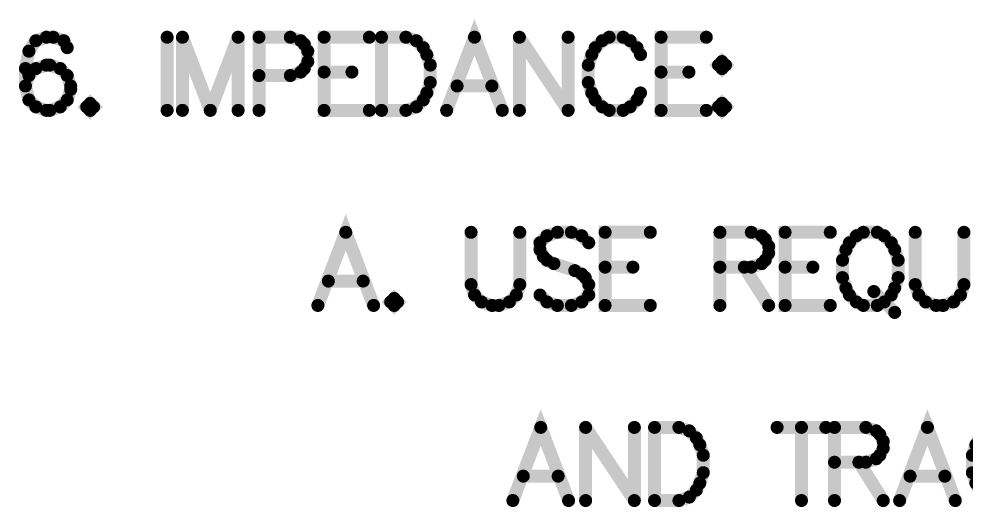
# Model space of a CAD drawing. Extents: x -9.8 to 23.3, y -7.1 to 14.3.
# Drawn here: x -6.209 to -5.481, y 5.685 to 6.06 of the extents above; entities that cross this region are included whole.
import ezdxf

# ---------------------------------------------------------------- set-up
doc = ezdxf.new("R2010")
doc.units = 0
doc.layers.add('2D_LINE_00', color=1, linetype='CONTINUOUS')

# ---------------------------------------------------------------- blocks, each defined once
blk = doc.blocks.new('SMOOTH_0$01')
at = {"const_width": 0.005}
blk.add_lwpolyline([(-0.0025, 0, 1), (0.0025, 0, 1)], format="xyb", close=True, dxfattribs=at)
blk = doc.blocks.new('DRAWING_980')
at = {"layer": '2D_LINE_00', "const_width": 0.01}
blk.add_lwpolyline([(0, 0), (-0.02143, 0.05624), (-0.04285, 0)], dxfattribs=at)
at = {"layer": '2D_LINE_00'}
for p in [(-0.02143, 0.05624), (-0.04285, 0), (0, 0)]:
    blk.add_blockref('SMOOTH_0$01', p, dxfattribs=at)
blk = doc.blocks.new('DRAWING_981')
at = {"layer": '2D_LINE_00', "const_width": 0.01}
blk.add_lwpolyline([(0, 0), (0.02678, 0)], dxfattribs=at)
at = {"layer": '2D_LINE_00'}
for p in [(0, 0), (0.02678, 0)]:
    blk.add_blockref('SMOOTH_0$01', p, dxfattribs=at)
blk = doc.blocks.new('DRAWING_982')
at = {"layer": '2D_LINE_00', "const_width": 0.01}
blk.add_lwpolyline([(0, 0), (0, -0.05624)], dxfattribs=at)
at = {"layer": '2D_LINE_00'}
for p in [(0, 0), (0, -0.05624)]:
    blk.add_blockref('SMOOTH_0$01', p, dxfattribs=at)
blk = doc.blocks.new('DRAWING_983')
at = {"layer": '2D_LINE_00', "const_width": 0.01}
blk.add_lwpolyline([(0, 0), (0.03749, -0.05624)], dxfattribs=at)
at = {"layer": '2D_LINE_00'}
for p in [(0, 0), (0.03749, -0.05624)]:
    blk.add_blockref('SMOOTH_0$01', p, dxfattribs=at)
blk = doc.blocks.new('DRAWING_984')
at = {"layer": '2D_LINE_00', "const_width": 0.01}
blk.add_lwpolyline([(0, 0), (0, -0.05624)], dxfattribs=at)
at = {"layer": '2D_LINE_00'}
for p in [(0, 0), (0, -0.05624)]:
    blk.add_blockref('SMOOTH_0$01', p, dxfattribs=at)
blk = doc.blocks.new('DRAWING_985')
at = {"layer": '2D_LINE_00', "const_width": 0.01}
blk.add_lwpolyline([(0, 0), (0, -0.05624)], dxfattribs=at)
at = {"layer": '2D_LINE_00'}
for p in [(0, 0), (0, -0.05624)]:
    blk.add_blockref('SMOOTH_0$01', p, dxfattribs=at)
blk = doc.blocks.new('DRAWING_986')
at = {"layer": '2D_LINE_00', "const_width": 0.01}
blk.add_lwpolyline([(0, 0), (0.01874, 0), (0.02677, -0.00268), (0.03213, -0.00804), (0.03481, -0.01339), (0.03749, -0.02143), (0.03749, -0.03482), (0.03481, -0.04285), (0.03213, -0.04821), (0.02677, -0.05356), (0.01874, -0.05624), (0, -0.05624)], dxfattribs=at)
at = {"layer": '2D_LINE_00'}
for p in [(0, 0), (0.01874, 0), (0.02677, -0.00268), (0.03213, -0.00804), (0.03481, -0.01339), (0.03749, -0.02143), (0.03749, -0.03482), (0.03213, -0.04821), (0.03481, -0.04285), (0.02677, -0.05356), (0, -0.05624), (0.01874, -0.05624)]:
    blk.add_blockref('SMOOTH_0$01', p, dxfattribs=at)
blk = doc.blocks.new('DRAWING_987')
at = {"layer": '2D_LINE_00', "const_width": 0.01}
blk.add_lwpolyline([(0, 0), (0, -0.05624)], dxfattribs=at)
at = {"layer": '2D_LINE_00'}
for p in [(0, 0), (0, -0.05624)]:
    blk.add_blockref('SMOOTH_0$01', p, dxfattribs=at)
blk = doc.blocks.new('DRAWING_988')
at = {"layer": '2D_LINE_00', "const_width": 0.01}
blk.add_lwpolyline([(0, 0), (0.03749, 0)], dxfattribs=at)
at = {"layer": '2D_LINE_00'}
for p in [(0, 0), (0.03749, 0)]:
    blk.add_blockref('SMOOTH_0$01', p, dxfattribs=at)
blk = doc.blocks.new('DRAWING_989')
at = {"layer": '2D_LINE_00', "const_width": 0.01}
blk.add_lwpolyline([(0, 0), (0, -0.05624)], dxfattribs=at)
at = {"layer": '2D_LINE_00'}
for p in [(0, 0), (0, -0.05624)]:
    blk.add_blockref('SMOOTH_0$01', p, dxfattribs=at)
blk = doc.blocks.new('DRAWING_990')
at = {"layer": '2D_LINE_00', "const_width": 0.01}
blk.add_lwpolyline([(0, 0), (0.0241, 0), (0.03213, -0.00268), (0.03481, -0.00536), (0.03749, -0.01071), (0.03749, -0.01607), (0.03481, -0.02143), (0.03213, -0.0241), (0.0241, -0.02678), (0, -0.02678)], dxfattribs=at)
at = {"layer": '2D_LINE_00'}
for p in [(0, 0), (0.0241, 0), (0.03213, -0.00268), (0.03481, -0.00536), (0.03749, -0.01071), (0.03749, -0.01607), (0, -0.02678), (0.0241, -0.02678), (0.03213, -0.0241), (0.03481, -0.02143)]:
    blk.add_blockref('SMOOTH_0$01', p, dxfattribs=at)
blk = doc.blocks.new('DRAWING_991')
at = {"layer": '2D_LINE_00', "const_width": 0.01}
blk.add_lwpolyline([(0, 0), (0.01875, -0.02946)], dxfattribs=at)
at = {"layer": '2D_LINE_00'}
for p in [(0, 0), (0.01875, -0.02946)]:
    blk.add_blockref('SMOOTH_0$01', p, dxfattribs=at)
blk = doc.blocks.new('DRAWING_992')
at = {"layer": '2D_LINE_00', "const_width": 0.01}
blk.add_lwpolyline([(0, 0), (-0.02142, 0.05624), (-0.04284, 0)], dxfattribs=at)
at = {"layer": '2D_LINE_00'}
for p in [(-0.02142, 0.05624), (-0.04284, 0), (0, 0)]:
    blk.add_blockref('SMOOTH_0$01', p, dxfattribs=at)
blk = doc.blocks.new('DRAWING_993')
at = {"layer": '2D_LINE_00', "const_width": 0.01}
blk.add_lwpolyline([(0, 0), (0.02678, 0)], dxfattribs=at)
at = {"layer": '2D_LINE_00'}
for p in [(0, 0), (0.02678, 0)]:
    blk.add_blockref('SMOOTH_0$01', p, dxfattribs=at)
blk = doc.blocks.new('DRAWING_994')
at = {"layer": '2D_LINE_00', "const_width": 0.01}
blk.add_lwpolyline([(0, 0), (-0.00268, 0.00535), (-0.00804, 0.01071), (-0.01339, 0.01339), (-0.02411, 0.01339), (-0.02946, 0.01071), (-0.03482, 0.00535), (-0.0375, 0), (-0.04017, -0.00804), (-0.04017, -0.02143), (-0.0375, -0.02946), (-0.03482, -0.03482), (-0.02946, -0.04017), (-0.02411, -0.04285), (-0.01339, -0.04285), (-0.00804, -0.04017), (-0.00268, -0.03482), (0, -0.02946)], dxfattribs=at)
at = {"layer": '2D_LINE_00'}
for p in [(-0.02946, 0.01071), (-0.02411, 0.01339), (-0.01339, 0.01339), (-0.00804, 0.01071), (-0.03482, 0.00535), (-0.00268, 0.00535), (-0.0375, 0), (0, 0), (-0.04017, -0.00804), (-0.04017, -0.02143), (-0.0375, -0.02946), (0, -0.02946), (-0.03482, -0.03482), (-0.02946, -0.04017), (-0.00804, -0.04017), (-0.00268, -0.03482), (-0.02411, -0.04285), (-0.01339, -0.04285)]:
    blk.add_blockref('SMOOTH_0$01', p, dxfattribs=at)
blk = doc.blocks.new('DRAWING_1182')
at = {"layer": '2D_LINE_00', "const_width": 0.01}
blk.add_lwpolyline([(0, 0), (-0.02143, 0.05624), (-0.04285, 0)], dxfattribs=at)
at = {"layer": '2D_LINE_00'}
for p in [(-0.02143, 0.05624), (-0.04285, 0), (0, 0)]:
    blk.add_blockref('SMOOTH_0$01', p, dxfattribs=at)
blk = doc.blocks.new('DRAWING_1183')
at = {"layer": '2D_LINE_00', "const_width": 0.01}
blk.add_lwpolyline([(0, 0), (0.02678, 0)], dxfattribs=at)
at = {"layer": '2D_LINE_00'}
for p in [(0, 0), (0.02678, 0)]:
    blk.add_blockref('SMOOTH_0$01', p, dxfattribs=at)
blk = doc.blocks.new('DRAWING_1184')
at = {"layer": '2D_LINE_00', "const_width": 0.01}
blk.add_lwpolyline([(0, 0), (-0.00268, -0.00268), (0, -0.00536), (0.00268, -0.00268), (0, 0)], dxfattribs=at)
at = {"layer": '2D_LINE_00'}
for p in [(-0.00268, -0.00268), (0, 0), (0, 0), (0.00268, -0.00268), (0, -0.00536)]:
    blk.add_blockref('SMOOTH_0$01', p, dxfattribs=at)
blk = doc.blocks.new('DRAWING_1185')
at = {"layer": '2D_LINE_00', "const_width": 0.01}
blk.add_lwpolyline([(0, 0), (0, -0.04017), (0.00268, -0.04821), (0.00804, -0.05356), (0.01607, -0.05624), (0.02143, -0.05624), (0.02946, -0.05356), (0.03482, -0.04821), (0.03749, -0.04017), (0.03749, 0)], dxfattribs=at)
at = {"layer": '2D_LINE_00'}
for p in [(0, 0), (0.03749, 0), (0, -0.04017), (0.03749, -0.04017), (0.00268, -0.04821), (0.03482, -0.04821), (0.00804, -0.05356), (0.02946, -0.05356), (0.01607, -0.05624), (0.02143, -0.05624)]:
    blk.add_blockref('SMOOTH_0$01', p, dxfattribs=at)
blk = doc.blocks.new('DRAWING_1186')
at = {"layer": '2D_LINE_00', "const_width": 0.01}
blk.add_lwpolyline([(0, 0), (-0.00536, 0.00536), (-0.01339, 0.00804), (-0.0241, 0.00804), (-0.03214, 0.00536), (-0.03749, 0), (-0.03749, -0.00535), (-0.03482, -0.01071), (-0.03214, -0.01339), (-0.02678, -0.01606), (-0.01071, -0.02142), (-0.00536, -0.0241), (-0.00268, -0.02678), (0, -0.03213), (0, -0.04017), (-0.00536, -0.04552), (-0.01339, -0.0482), (-0.0241, -0.0482), (-0.03214, -0.04552), (-0.03749, -0.04017)], dxfattribs=at)
at = {"layer": '2D_LINE_00'}
for p in [(-0.03214, 0.00536), (-0.0241, 0.00804), (-0.01339, 0.00804), (-0.00536, 0.00536), (-0.03749, 0), (0, 0), (-0.03749, -0.00535), (-0.03482, -0.01071), (-0.03214, -0.01339), (-0.02678, -0.01606), (-0.01071, -0.02142), (-0.00536, -0.0241), (-0.00268, -0.02678), (0, -0.03213), (-0.03749, -0.04017), (0, -0.04017), (-0.03214, -0.04552), (-0.0241, -0.0482), (-0.01339, -0.0482), (-0.00536, -0.04552)]:
    blk.add_blockref('SMOOTH_0$01', p, dxfattribs=at)
blk = doc.blocks.new('DRAWING_1187')
at = {"layer": '2D_LINE_00', "const_width": 0.01}
blk.add_lwpolyline([(0, 0), (-0.03482, 0), (-0.03482, -0.05624), (0, -0.05624)], dxfattribs=at)
at = {"layer": '2D_LINE_00'}
for p in [(-0.03482, 0), (0, 0), (-0.03482, -0.05624), (0, -0.05624)]:
    blk.add_blockref('SMOOTH_0$01', p, dxfattribs=at)
blk = doc.blocks.new('DRAWING_1188')
at = {"layer": '2D_LINE_00', "const_width": 0.01}
blk.add_lwpolyline([(0, 0), (0.02143, 0)], dxfattribs=at)
at = {"layer": '2D_LINE_00'}
for p in [(0, 0), (0.02143, 0)]:
    blk.add_blockref('SMOOTH_0$01', p, dxfattribs=at)
blk = doc.blocks.new('DRAWING_1189')
at = {"layer": '2D_LINE_00', "const_width": 0.01}
blk.add_lwpolyline([(0, 0), (0, -0.05624)], dxfattribs=at)
at = {"layer": '2D_LINE_00'}
for p in [(0, 0), (0, -0.05624)]:
    blk.add_blockref('SMOOTH_0$01', p, dxfattribs=at)
blk = doc.blocks.new('DRAWING_1190')
at = {"layer": '2D_LINE_00', "const_width": 0.01}
blk.add_lwpolyline([(0, 0), (0.0241, 0), (0.03214, -0.00268), (0.03481, -0.00536), (0.03749, -0.01071), (0.03749, -0.01607), (0.03481, -0.02143), (0.03214, -0.0241), (0.0241, -0.02678), (0, -0.02678)], dxfattribs=at)
at = {"layer": '2D_LINE_00'}
for p in [(0, 0), (0.0241, 0), (0.03214, -0.00268), (0.03481, -0.00536), (0.03749, -0.01071), (0.03749, -0.01607), (0, -0.02678), (0.0241, -0.02678), (0.03214, -0.0241), (0.03481, -0.02143)]:
    blk.add_blockref('SMOOTH_0$01', p, dxfattribs=at)
blk = doc.blocks.new('DRAWING_1191')
at = {"layer": '2D_LINE_00', "const_width": 0.01}
blk.add_lwpolyline([(0, 0), (0.01874, -0.02946)], dxfattribs=at)
at = {"layer": '2D_LINE_00'}
for p in [(0, 0), (0.01874, -0.02946)]:
    blk.add_blockref('SMOOTH_0$01', p, dxfattribs=at)
blk = doc.blocks.new('DRAWING_1192')
at = {"layer": '2D_LINE_00', "const_width": 0.01}
blk.add_lwpolyline([(0, 0), (-0.03481, 0), (-0.03481, -0.05624), (0, -0.05624)], dxfattribs=at)
at = {"layer": '2D_LINE_00'}
for p in [(-0.03481, 0), (0, 0), (-0.03481, -0.05624), (0, -0.05624)]:
    blk.add_blockref('SMOOTH_0$01', p, dxfattribs=at)
blk = doc.blocks.new('DRAWING_1193')
at = {"layer": '2D_LINE_00', "const_width": 0.01}
blk.add_lwpolyline([(0, 0), (0.02142, 0)], dxfattribs=at)
at = {"layer": '2D_LINE_00'}
for p in [(0, 0), (0.02142, 0)]:
    blk.add_blockref('SMOOTH_0$01', p, dxfattribs=at)
blk = doc.blocks.new('DRAWING_1194')
at = {"layer": '2D_LINE_00', "const_width": 0.01}
blk.add_lwpolyline([(0, 0), (-0.00535, -0.00268), (-0.01071, -0.00804), (-0.01339, -0.01339), (-0.01606, -0.02143), (-0.01606, -0.03482), (-0.01339, -0.04285), (-0.01071, -0.04821), (-0.00535, -0.05356), (0, -0.05624), (0.01072, -0.05624), (0.01607, -0.05356), (0.02143, -0.04821), (0.0241, -0.04285), (0.02678, -0.03482), (0.02678, -0.02143), (0.0241, -0.01339), (0.02143, -0.00804), (0.01607, -0.00268), (0.01072, 0), (0, 0)], dxfattribs=at)
at = {"layer": '2D_LINE_00'}
for p in [(-0.00535, -0.00268), (0, 0), (0, 0), (0.01072, 0), (0.01607, -0.00268), (-0.01071, -0.00804), (0.02143, -0.00804), (-0.01339, -0.01339), (0.0241, -0.01339), (-0.01606, -0.02143), (0.02678, -0.02143), (-0.01606, -0.03482), (0.02678, -0.03482), (-0.01339, -0.04285), (-0.01071, -0.04821), (0.02143, -0.04821), (0.0241, -0.04285), (-0.00535, -0.05356), (0.01607, -0.05356), (0, -0.05624), (0.01072, -0.05624)]:
    blk.add_blockref('SMOOTH_0$01', p, dxfattribs=at)
blk = doc.blocks.new('DRAWING_1195')
at = {"layer": '2D_LINE_00', "const_width": 0.01}
blk.add_lwpolyline([(0, 0), (0.01606, -0.01607)], dxfattribs=at)
at = {"layer": '2D_LINE_00'}
for p in [(0, 0), (0.01606, -0.01607)]:
    blk.add_blockref('SMOOTH_0$01', p, dxfattribs=at)
blk = doc.blocks.new('DRAWING_1196')
at = {"layer": '2D_LINE_00', "const_width": 0.01}
blk.add_lwpolyline([(0, 0), (0, -0.04017), (0.00268, -0.04821), (0.00804, -0.05356), (0.01607, -0.05624), (0.02143, -0.05624), (0.02946, -0.05356), (0.03482, -0.04821), (0.0375, -0.04017), (0.0375, 0)], dxfattribs=at)
at = {"layer": '2D_LINE_00'}
for p in [(0, 0), (0.0375, 0), (0, -0.04017), (0.0375, -0.04017), (0.00268, -0.04821), (0.03482, -0.04821), (0.00804, -0.05356), (0.02946, -0.05356), (0.01607, -0.05624), (0.02143, -0.05624)]:
    blk.add_blockref('SMOOTH_0$01', p, dxfattribs=at)
blk = doc.blocks.new('DRAWING_1307')
at = {"layer": '2D_LINE_00', "const_width": 0.01}
blk.add_lwpolyline([(0, 0), (-0.00268, 0.00536), (-0.01072, 0.00804), (-0.01607, 0.00804), (-0.02411, 0.00536), (-0.02946, -0.00267), (-0.03214, -0.01606), (-0.03214, -0.02945), (-0.02946, -0.04017), (-0.02411, -0.04552), (-0.01607, -0.0482), (-0.01339, -0.0482), (-0.00536, -0.04552), (0, -0.04017), (0.00267, -0.03213), (0.00267, -0.02945), (0, -0.02142), (-0.00536, -0.01606), (-0.01339, -0.01339), (-0.01607, -0.01339), (-0.02411, -0.01606), (-0.02946, -0.02142), (-0.03214, -0.02945)], dxfattribs=at)
at = {"layer": '2D_LINE_00'}
for p in [(-0.02411, 0.00536), (-0.01607, 0.00804), (-0.01072, 0.00804), (-0.00268, 0.00536), (-0.02946, -0.00267), (0, 0), (-0.03214, -0.01606), (-0.02411, -0.01606), (-0.01607, -0.01339), (-0.01339, -0.01339), (-0.00536, -0.01606), (-0.02946, -0.02142), (0, -0.02142), (-0.03214, -0.02945), (-0.03214, -0.02945), (0.00267, -0.02945), (0.00267, -0.03213), (-0.02946, -0.04017), (0, -0.04017), (-0.02411, -0.04552), (-0.01607, -0.0482), (-0.01339, -0.0482), (-0.00536, -0.04552)]:
    blk.add_blockref('SMOOTH_0$01', p, dxfattribs=at)
blk = doc.blocks.new('DRAWING_1308')
at = {"layer": '2D_LINE_00', "const_width": 0.01}
blk.add_lwpolyline([(0, 0), (-0.00268, -0.00268), (0, -0.00536), (0.00268, -0.00268), (0, 0)], dxfattribs=at)
at = {"layer": '2D_LINE_00'}
for p in [(-0.00268, -0.00268), (0, 0), (0, 0), (0.00268, -0.00268), (0, -0.00536)]:
    blk.add_blockref('SMOOTH_0$01', p, dxfattribs=at)
blk = doc.blocks.new('DRAWING_1309')
at = {"layer": '2D_LINE_00', "const_width": 0.01}
blk.add_lwpolyline([(0, 0), (0, -0.05624)], dxfattribs=at)
at = {"layer": '2D_LINE_00'}
for p in [(0, 0), (0, -0.05624)]:
    blk.add_blockref('SMOOTH_0$01', p, dxfattribs=at)
blk = doc.blocks.new('DRAWING_1310')
at = {"layer": '2D_LINE_00', "const_width": 0.01}
blk.add_lwpolyline([(0, 0), (0, -0.05624)], dxfattribs=at)
at = {"layer": '2D_LINE_00'}
for p in [(0, 0), (0, -0.05624)]:
    blk.add_blockref('SMOOTH_0$01', p, dxfattribs=at)
blk = doc.blocks.new('DRAWING_1311')
at = {"layer": '2D_LINE_00', "const_width": 0.01}
blk.add_lwpolyline([(0, 0), (0.02142, -0.05624)], dxfattribs=at)
at = {"layer": '2D_LINE_00'}
for p in [(0, 0), (0.02142, -0.05624)]:
    blk.add_blockref('SMOOTH_0$01', p, dxfattribs=at)
blk = doc.blocks.new('DRAWING_1312')
at = {"layer": '2D_LINE_00', "const_width": 0.01}
blk.add_lwpolyline([(0, 0), (-0.02143, -0.05624)], dxfattribs=at)
at = {"layer": '2D_LINE_00'}
for p in [(0, 0), (-0.02143, -0.05624)]:
    blk.add_blockref('SMOOTH_0$01', p, dxfattribs=at)
blk = doc.blocks.new('DRAWING_1313')
at = {"layer": '2D_LINE_00', "const_width": 0.01}
blk.add_lwpolyline([(0, 0), (0, -0.05624)], dxfattribs=at)
at = {"layer": '2D_LINE_00'}
for p in [(0, 0), (0, -0.05624)]:
    blk.add_blockref('SMOOTH_0$01', p, dxfattribs=at)
blk = doc.blocks.new('DRAWING_1314')
at = {"layer": '2D_LINE_00', "const_width": 0.01}
blk.add_lwpolyline([(0, 0), (0.02411, 0), (0.03214, 0.00268), (0.03482, 0.00536), (0.0375, 0.01071), (0.0375, 0.01875), (0.03482, 0.0241), (0.03214, 0.02678), (0.02411, 0.02946), (0, 0.02946), (0, -0.02678)], dxfattribs=at)
at = {"layer": '2D_LINE_00'}
for p in [(0, 0.02946), (0.02411, 0.02946), (0.03214, 0.02678), (0.03482, 0.0241), (0.0375, 0.01875), (0.0375, 0.01071), (0.03214, 0.00268), (0.03482, 0.00536), (0, 0), (0.02411, 0), (0, -0.02678)]:
    blk.add_blockref('SMOOTH_0$01', p, dxfattribs=at)
blk = doc.blocks.new('DRAWING_1315')
at = {"layer": '2D_LINE_00', "const_width": 0.01}
blk.add_lwpolyline([(0, 0), (-0.03482, 0), (-0.03482, -0.05624), (0, -0.05624)], dxfattribs=at)
at = {"layer": '2D_LINE_00'}
for p in [(-0.03482, 0), (0, 0), (-0.03482, -0.05624), (0, -0.05624)]:
    blk.add_blockref('SMOOTH_0$01', p, dxfattribs=at)
blk = doc.blocks.new('DRAWING_1316')
at = {"layer": '2D_LINE_00', "const_width": 0.01}
blk.add_lwpolyline([(0, 0), (0.02143, 0)], dxfattribs=at)
at = {"layer": '2D_LINE_00'}
for p in [(0, 0), (0.02143, 0)]:
    blk.add_blockref('SMOOTH_0$01', p, dxfattribs=at)
blk = doc.blocks.new('DRAWING_1317')
at = {"layer": '2D_LINE_00', "const_width": 0.01}
blk.add_lwpolyline([(0, 0), (0, -0.05624)], dxfattribs=at)
at = {"layer": '2D_LINE_00'}
for p in [(0, 0), (0, -0.05624)]:
    blk.add_blockref('SMOOTH_0$01', p, dxfattribs=at)
blk = doc.blocks.new('DRAWING_1318')
at = {"layer": '2D_LINE_00', "const_width": 0.01}
blk.add_lwpolyline([(0, 0), (0.01874, 0), (0.02678, -0.00268), (0.03213, -0.00804), (0.03481, -0.01339), (0.03749, -0.02143), (0.03749, -0.03482), (0.03481, -0.04285), (0.03213, -0.04821), (0.02678, -0.05356), (0.01874, -0.05624), (0, -0.05624)], dxfattribs=at)
at = {"layer": '2D_LINE_00'}
for p in [(0, 0), (0.01874, 0), (0.02678, -0.00268), (0.03213, -0.00804), (0.03481, -0.01339), (0.03749, -0.02143), (0.03749, -0.03482), (0.03213, -0.04821), (0.03481, -0.04285), (0.02678, -0.05356), (0, -0.05624), (0.01874, -0.05624)]:
    blk.add_blockref('SMOOTH_0$01', p, dxfattribs=at)
blk = doc.blocks.new('DRAWING_1319')
at = {"layer": '2D_LINE_00', "const_width": 0.01}
blk.add_lwpolyline([(0, 0), (-0.02143, 0.05624), (-0.04285, 0)], dxfattribs=at)
at = {"layer": '2D_LINE_00'}
for p in [(-0.02143, 0.05624), (-0.04285, 0), (0, 0)]:
    blk.add_blockref('SMOOTH_0$01', p, dxfattribs=at)
blk = doc.blocks.new('DRAWING_1320')
at = {"layer": '2D_LINE_00', "const_width": 0.01}
blk.add_lwpolyline([(0, 0), (0.02678, 0)], dxfattribs=at)
at = {"layer": '2D_LINE_00'}
for p in [(0, 0), (0.02678, 0)]:
    blk.add_blockref('SMOOTH_0$01', p, dxfattribs=at)
blk = doc.blocks.new('DRAWING_1321')
at = {"layer": '2D_LINE_00', "const_width": 0.01}
blk.add_lwpolyline([(0, 0), (0, -0.05624)], dxfattribs=at)
at = {"layer": '2D_LINE_00'}
for p in [(0, 0), (0, -0.05624)]:
    blk.add_blockref('SMOOTH_0$01', p, dxfattribs=at)
blk = doc.blocks.new('DRAWING_1322')
at = {"layer": '2D_LINE_00', "const_width": 0.01}
blk.add_lwpolyline([(0, 0), (0.03749, -0.05624)], dxfattribs=at)
at = {"layer": '2D_LINE_00'}
for p in [(0, 0), (0.03749, -0.05624)]:
    blk.add_blockref('SMOOTH_0$01', p, dxfattribs=at)
blk = doc.blocks.new('DRAWING_1323')
at = {"layer": '2D_LINE_00', "const_width": 0.01}
blk.add_lwpolyline([(0, 0), (0, -0.05624)], dxfattribs=at)
at = {"layer": '2D_LINE_00'}
for p in [(0, 0), (0, -0.05624)]:
    blk.add_blockref('SMOOTH_0$01', p, dxfattribs=at)
blk = doc.blocks.new('DRAWING_1324')
at = {"layer": '2D_LINE_00', "const_width": 0.01}
blk.add_lwpolyline([(0, 0), (-0.00268, 0.00535), (-0.00803, 0.01071), (-0.01339, 0.01339), (-0.0241, 0.01339), (-0.02946, 0.01071), (-0.03481, 0.00535), (-0.03749, 0), (-0.04017, -0.00804), (-0.04017, -0.02143), (-0.03749, -0.02946), (-0.03481, -0.03482), (-0.02946, -0.04017), (-0.0241, -0.04285), (-0.01339, -0.04285), (-0.00803, -0.04017), (-0.00268, -0.03482), (0, -0.02946)], dxfattribs=at)
at = {"layer": '2D_LINE_00'}
for p in [(-0.02946, 0.01071), (-0.0241, 0.01339), (-0.01339, 0.01339), (-0.00803, 0.01071), (-0.03481, 0.00535), (-0.00268, 0.00535), (-0.03749, 0), (0, 0), (-0.04017, -0.00804), (-0.04017, -0.02143), (-0.03749, -0.02946), (0, -0.02946), (-0.03481, -0.03482), (-0.02946, -0.04017), (-0.00803, -0.04017), (-0.00268, -0.03482), (-0.0241, -0.04285), (-0.01339, -0.04285)]:
    blk.add_blockref('SMOOTH_0$01', p, dxfattribs=at)
blk = doc.blocks.new('DRAWING_1325')
at = {"layer": '2D_LINE_00', "const_width": 0.01}
blk.add_lwpolyline([(0, 0), (-0.03482, 0), (-0.03482, -0.05624), (0, -0.05624)], dxfattribs=at)
at = {"layer": '2D_LINE_00'}
for p in [(-0.03482, 0), (0, 0), (-0.03482, -0.05624), (0, -0.05624)]:
    blk.add_blockref('SMOOTH_0$01', p, dxfattribs=at)
blk = doc.blocks.new('DRAWING_1326')
at = {"layer": '2D_LINE_00', "const_width": 0.01}
blk.add_lwpolyline([(0, 0), (0.02143, 0)], dxfattribs=at)
at = {"layer": '2D_LINE_00'}
for p in [(0, 0), (0.02143, 0)]:
    blk.add_blockref('SMOOTH_0$01', p, dxfattribs=at)
blk = doc.blocks.new('DRAWING_1327')
at = {"layer": '2D_LINE_00', "const_width": 0.01}
blk.add_lwpolyline([(0, 0), (-0.00268, -0.00268), (0, -0.00535), (0.00268, -0.00268), (0, 0)], dxfattribs=at)
at = {"layer": '2D_LINE_00'}
for p in [(-0.00268, -0.00268), (0, 0), (0, 0), (0.00268, -0.00268), (0, -0.00535)]:
    blk.add_blockref('SMOOTH_0$01', p, dxfattribs=at)
blk = doc.blocks.new('DRAWING_1328')
at = {"layer": '2D_LINE_00', "const_width": 0.01}
blk.add_lwpolyline([(0, 0), (-0.00268, -0.00268), (0, -0.00536), (0.00268, -0.00268), (0, 0)], dxfattribs=at)
at = {"layer": '2D_LINE_00'}
for p in [(-0.00268, -0.00268), (0, 0), (0, 0), (0.00268, -0.00268), (0, -0.00536)]:
    blk.add_blockref('SMOOTH_0$01', p, dxfattribs=at)

msp = doc.modelspace()

# ---------------------------------------------------------------- block references
for name, p in [('DRAWING_1319', (-5.83731, 5.99)), ('DRAWING_1307', (-6.17206, 6.0382)), ('DRAWING_1309', (-6.0952, 6.04624)), ('DRAWING_1310', (-6.08342, 6.04624)), ('DRAWING_1311', (-6.08342, 6.04624)), ('DRAWING_1312', (-6.04057, 6.04624)), ('DRAWING_1313', (-6.04057, 6.04624)), ('DRAWING_1314', (-6.02451, 6.01678)), ('DRAWING_1315', (-5.93961, 6.04624)), ('DRAWING_1317', (-5.93024, 6.04624)), ('DRAWING_1318', (-5.93024, 6.04624)), ('DRAWING_1321', (-5.82419, 6.04624)), ('DRAWING_1322', (-5.82419, 6.04624)), ('DRAWING_1323', (-5.7867, 6.04624)), ('DRAWING_1324', (-5.731, 6.03285)), ('DRAWING_1325', (-5.68038, 6.04624)), ('DRAWING_1327', (-5.66833, 6.02749)), ('DRAWING_1316', (-5.97443, 6.01946)), ('DRAWING_1326', (-5.7152, 6.01946)), ('DRAWING_1320', (-5.87213, 6.00875)), ('DRAWING_1308', (-6.15439, 5.99536)), ('DRAWING_1328', (-5.66833, 5.99536)), ('DRAWING_1182', (-5.93635, 5.84)), ('DRAWING_1185', (-5.86137, 5.89624)), ('DRAWING_1186', (-5.77085, 5.8882)), ('DRAWING_1187', (-5.72345, 5.89624)), ('DRAWING_1189', (-5.66989, 5.89624)), ('DRAWING_1190', (-5.66989, 5.89624)), ('DRAWING_1192', (-5.585, 5.89624)), ('DRAWING_1194', (-5.55956, 5.89624)), ('DRAWING_1196', (-5.51966, 5.89624)), ('DRAWING_1188', (-5.75827, 5.86946)), ('DRAWING_1191', (-5.65114, 5.86946)), ('DRAWING_1193', (-5.61981, 5.86946)), ('DRAWING_1183', (-5.97117, 5.85875)), ('DRAWING_1184', (-5.92055, 5.84536)), ('DRAWING_1195', (-5.55152, 5.85071)), ('DRAWING_980', (-5.78635, 5.69)), ('DRAWING_992', (-5.48883, 5.69)), ('DRAWING_982', (-5.77323, 5.74624)), ('DRAWING_983', (-5.77323, 5.74624)), ('DRAWING_984', (-5.73574, 5.74624)), ('DRAWING_985', (-5.7202, 5.74624)), ('DRAWING_986', (-5.7202, 5.74624)), ('DRAWING_988', (-5.62594, 5.74624)), ('DRAWING_987', (-5.60719, 5.74624)), ('DRAWING_989', (-5.58175, 5.74624)), ('DRAWING_990', (-5.58175, 5.74624)), ('DRAWING_994', (-5.43553, 5.73285)), ('DRAWING_991', (-5.56301, 5.71946)), ('DRAWING_981', (-5.82117, 5.70875)), ('DRAWING_993', (-5.52364, 5.70875))]:
    msp.add_blockref(name, p)

doc.saveas('drawing.dxf')
